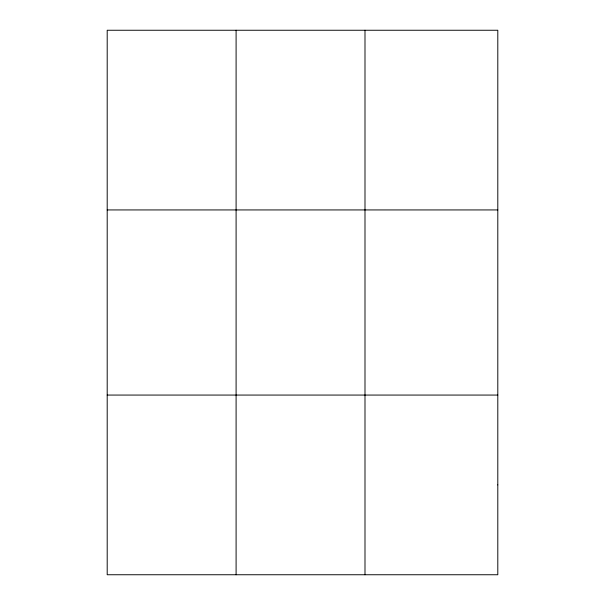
<?xml version="1.0" encoding="UTF-8"?>
<svg xmlns="http://www.w3.org/2000/svg" width="605" height="605" viewBox="0 0 605 605"><rect width="100%" height="100%" fill="white"/><g stroke="black" fill="none" stroke-linecap="round" stroke-linejoin="round"><path stroke-width="0.91" d="M236.094 574.75L236.094 30.25M364.996 574.75L364.996 30.25M107.198 209.935L497.802 209.935M107.198 395.065L497.802 395.065M497.802 484.908L497.802 574.75L107.198 574.75L107.198 30.25L497.802 30.25L497.802 484.908"/></g></svg>
